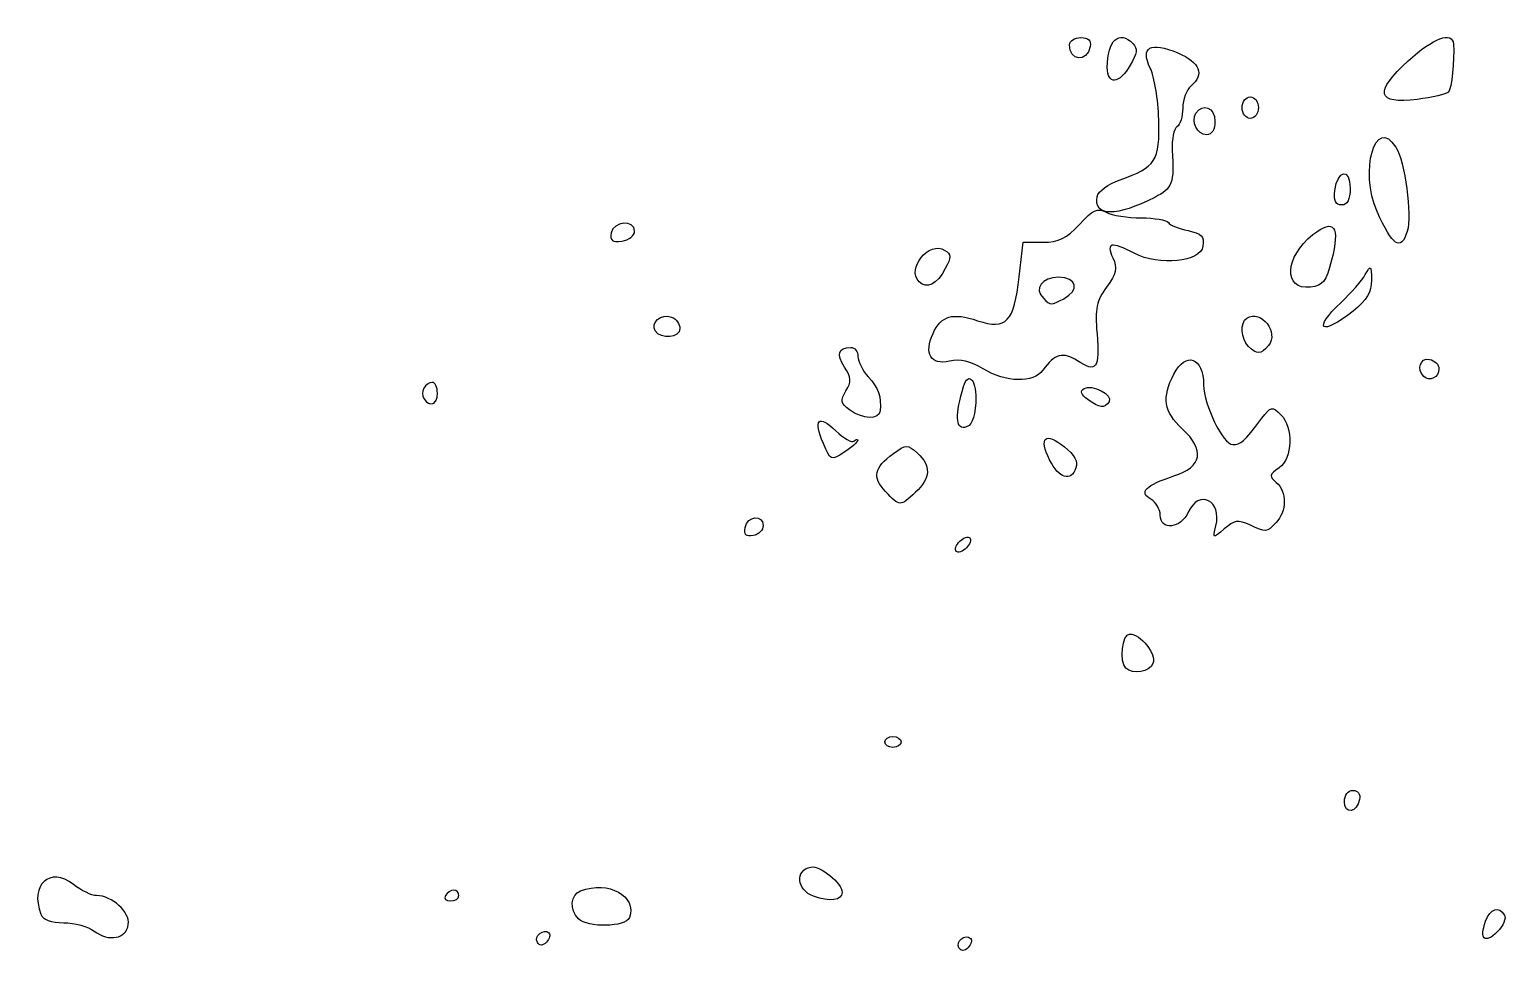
# Model space of a CAD drawing. Header units: centimetres. Extents: x -9.1 to 23.1, y -7.7 to 7.6.
# Drawn here: x -7.519 to -5.734, y 2.069 to 3.183 of the extents above; entities that cross this region are included whole.
import ezdxf

# ---------------------------------------------------------------- set-up
doc = ezdxf.new("R2010")
doc.units = ezdxf.units.CM
doc.header["$MEASUREMENT"] = 0
doc.layers.add('Layer 1', color=7, linetype='Continuous')

msp = doc.modelspace()

# ---------------------------------------------------------------- linework, layer by layer
at = {"layer": 'Layer 1'}
for points, knots in [([(-6.18887, 3.14014), (-6.18056, 3.15422), (-6.17974, 3.16051), (-6.1855, 3.16627), (-6.1855, 3.16627), (-6.20259, 3.18336), (-6.2166, 3.17035), (-6.2166, 3.1374), (-6.2166, 3.1374), (-6.2166, 3.11604), (-6.20227, 3.11746), (-6.18887, 3.14016), (-6.18887, 3.14016), (-6.18887, 3.14016), (-6.18887, 3.14014), (-6.18887, 3.14014)], [0, 0, 0, 0, 0.2, 0.2, 0.2, 0.2, 0.4, 0.4, 0.4, 0.4, 0.6, 0.6, 0.6, 0.6, 1, 1, 1, 1]), ([(-5.80432, 3.10758), (-5.80031, 3.11145), (-5.79665, 3.14633), (-5.79822, 3.1657), (-5.79822, 3.1657), (-5.79952, 3.18174), (-5.82224, 3.17335), (-5.85296, 3.1455), (-5.85296, 3.1455), (-5.89449, 3.10784), (-5.8909, 3.09247), (-5.84208, 3.09893), (-5.84208, 3.09893), (-5.82371, 3.10136), (-5.80671, 3.10526), (-5.80432, 3.10758)], [0, 0, 0, 0, 0.2, 0.2, 0.2, 0.2, 0.4, 0.4, 0.4, 0.4, 0.6, 0.6, 0.6, 0.6, 1, 1, 1, 1]), ([(-6.2373, 3.16276), (-6.23588, 3.1701), (-6.2396, 3.17365), (-6.24873, 3.17365), (-6.24873, 3.17365), (-6.25618, 3.17365), (-6.26227, 3.16974), (-6.26227, 3.16494), (-6.26227, 3.16494), (-6.26227, 3.14494), (-6.24111, 3.14309), (-6.2373, 3.16276)], [0, 0, 0, 0, 0.25, 0.25, 0.25, 0.25, 0.5, 0.5, 0.5, 0.5, 1, 1, 1, 1]), ([(-6.15928, 2.98047), (-6.13775, 2.99161), (-6.13563, 2.99728), (-6.13802, 3.03758), (-6.13802, 3.03758), (-6.13879, 3.05067), (-6.13627, 3.06333), (-6.1324, 3.06572), (-6.1324, 3.06572), (-6.12853, 3.06811), (-6.12538, 3.07834), (-6.12538, 3.08847), (-6.12538, 3.08847), (-6.12538, 3.0986), (-6.12097, 3.11054), (-6.11558, 3.11501), (-6.11558, 3.11501), (-6.09876, 3.12897), (-6.10458, 3.14384), (-6.13124, 3.15503), (-6.13124, 3.15503), (-6.16455, 3.16902), (-6.17703, 3.16217), (-6.16468, 3.1367), (-6.16468, 3.1367), (-6.15977, 3.12656), (-6.15514, 3.09857), (-6.1544, 3.0745), (-6.1544, 3.0745), (-6.15287, 3.02487), (-6.1582, 3.01655), (-6.20092, 3.00177), (-6.20092, 3.00177), (-6.21571, 2.99666), (-6.22758, 2.98795), (-6.22889, 2.98125), (-6.22889, 2.98125), (-6.23365, 2.95694), (-6.2054, 2.95662), (-6.15929, 2.98047), (-6.15929, 2.98047), (-6.15929, 2.98047), (-6.15928, 2.98047), (-6.15928, 2.98047)], [0, 0, 0, 0, 0.0833333, 0.0833333, 0.0833333, 0.0833333, 0.1666667, 0.1666667, 0.1666667, 0.1666667, 0.25, 0.25, 0.25, 0.25, 0.3333333, 0.3333333, 0.3333333, 0.3333333, 0.4166667, 0.4166667, 0.4166667, 0.4166667, 0.5, 0.5, 0.5, 0.5, 0.5833333, 0.5833333, 0.5833333, 0.5833333, 0.6666667, 0.6666667, 0.6666667, 0.6666667, 0.75, 0.75, 0.75, 0.75, 0.8333333, 0.8333333, 0.8333333, 0.8333333, 1, 1, 1, 1]), ([(-6.08645, 3.07256), (-6.08645, 3.08916), (-6.10132, 3.09527), (-6.1095, 3.08205), (-6.1095, 3.08205), (-6.11579, 3.07187), (-6.10789, 3.05624), (-6.09645, 3.05624), (-6.09645, 3.05624), (-6.09014, 3.05624), (-6.08645, 3.06226), (-6.08645, 3.07257), (-6.08645, 3.07257), (-6.08645, 3.07257), (-6.08645, 3.07256), (-6.08645, 3.07256)], [0, 0, 0, 0, 0.2, 0.2, 0.2, 0.2, 0.4, 0.4, 0.4, 0.4, 0.6, 0.6, 0.6, 0.6, 1, 1, 1, 1]), ([(-6.034, 3.08893), (-6.034, 3.09619), (-6.03835, 3.10199), (-6.0438, 3.10199), (-6.0438, 3.10199), (-6.04924, 3.10199), (-6.0536, 3.09619), (-6.0536, 3.08893), (-6.0536, 3.08893), (-6.0536, 3.08167), (-6.04925, 3.07587), (-6.0438, 3.07587), (-6.0438, 3.07587), (-6.03836, 3.07587), (-6.034, 3.08167), (-6.034, 3.08893)], [0, 0, 0, 0, 0.2, 0.2, 0.2, 0.2, 0.4, 0.4, 0.4, 0.4, 0.6, 0.6, 0.6, 0.6, 1, 1, 1, 1]), ([(-5.85409, 2.93937), (-5.84795, 2.95872), (-5.8568, 3.02398), (-5.86792, 3.04132), (-5.86792, 3.04132), (-5.89269, 3.07996), (-5.91212, 3.01249), (-5.89037, 2.96334), (-5.89037, 2.96334), (-5.8718, 2.92137), (-5.86188, 2.91481), (-5.85409, 2.93936), (-5.85409, 2.93936), (-5.85409, 2.93936), (-5.85409, 2.93937), (-5.85409, 2.93937)], [0, 0, 0, 0, 0.2, 0.2, 0.2, 0.2, 0.4, 0.4, 0.4, 0.4, 0.6, 0.6, 0.6, 0.6, 1, 1, 1, 1]), ([(-5.92308, 2.99145), (-5.92308, 3.01644), (-5.93846, 3.0142), (-5.94147, 2.98877), (-5.94147, 2.98877), (-5.94294, 2.9764), (-5.94056, 2.97131), (-5.93331, 2.97131), (-5.93331, 2.97131), (-5.92624, 2.97131), (-5.92308, 2.97752), (-5.92308, 2.99145)], [0, 0, 0, 0, 0.25, 0.25, 0.25, 0.25, 0.5, 0.5, 0.5, 0.5, 1, 1, 1, 1]), ([(-6.29445, 2.77152), (-6.2802, 2.79127), (-6.26991, 2.79406), (-6.25279, 2.78284), (-6.25279, 2.78284), (-6.22984, 2.7678), (-6.22559, 2.77364), (-6.22906, 2.81544), (-6.22906, 2.81544), (-6.23161, 2.84617), (-6.22972, 2.85537), (-6.21747, 2.87195), (-6.21747, 2.87195), (-6.20536, 2.88833), (-6.20406, 2.89444), (-6.20995, 2.90736), (-6.20995, 2.90736), (-6.21844, 2.926), (-6.21209, 2.92734), (-6.18402, 2.91283), (-6.18402, 2.91283), (-6.15373, 2.89717), (-6.10366, 2.90234), (-6.10095, 2.92141), (-6.10095, 2.92141), (-6.09925, 2.93336), (-6.1027, 2.93695), (-6.11905, 2.94022), (-6.11905, 2.94022), (-6.13016, 2.94244), (-6.14083, 2.94682), (-6.14276, 2.94994), (-6.14276, 2.94994), (-6.14469, 2.95307), (-6.15952, 2.95563), (-6.17571, 2.95563), (-6.17571, 2.95563), (-6.1919, 2.95563), (-6.21088, 2.95868), (-6.21788, 2.96245), (-6.21788, 2.96245), (-6.22846, 2.96811), (-6.23396, 2.96562), (-6.25034, 2.94775), (-6.25034, 2.94775), (-6.26585, 2.93083), (-6.27523, 2.92624), (-6.29428, 2.92624), (-6.29428, 2.92624), (-6.29428, 2.92624), (-6.31851, 2.92624), (-6.31851, 2.92624), (-6.31851, 2.92624), (-6.31851, 2.92624), (-6.32317, 2.88429), (-6.32317, 2.88429), (-6.32317, 2.88429), (-6.32924, 2.8297), (-6.33859, 2.81982), (-6.37334, 2.83129), (-6.37334, 2.83129), (-6.40405, 2.84143), (-6.41732, 2.83761), (-6.42726, 2.81581), (-6.42726, 2.81581), (-6.43845, 2.79126), (-6.43025, 2.77739), (-6.4075, 2.78239), (-6.4075, 2.78239), (-6.39433, 2.78527), (-6.38202, 2.78239), (-6.36667, 2.77314), (-6.36667, 2.77314), (-6.33916, 2.75637), (-6.30593, 2.75563), (-6.29445, 2.77153), (-6.29445, 2.77153), (-6.29445, 2.77153), (-6.29445, 2.77152), (-6.29445, 2.77152)], [0, 0, 0, 0, 0.047619, 0.047619, 0.047619, 0.047619, 0.0952381, 0.0952381, 0.0952381, 0.0952381, 0.1428571, 0.1428571, 0.1428571, 0.1428571, 0.1904762, 0.1904762, 0.1904762, 0.1904762, 0.2380952, 0.2380952, 0.2380952, 0.2380952, 0.2857143, 0.2857143, 0.2857143, 0.2857143, 0.3333333, 0.3333333, 0.3333333, 0.3333333, 0.3809524, 0.3809524, 0.3809524, 0.3809524, 0.4285714, 0.4285714, 0.4285714, 0.4285714, 0.4761905, 0.4761905, 0.4761905, 0.4761905, 0.5238095, 0.5238095, 0.5238095, 0.5238095, 0.5714286, 0.5714286, 0.5714286, 0.5714286, 0.6190476, 0.6190476, 0.6190476, 0.6190476, 0.6666667, 0.6666667, 0.6666667, 0.6666667, 0.7142857, 0.7142857, 0.7142857, 0.7142857, 0.7619048, 0.7619048, 0.7619048, 0.7619048, 0.8095238, 0.8095238, 0.8095238, 0.8095238, 0.8571429, 0.8571429, 0.8571429, 0.8571429, 0.9047619, 0.9047619, 0.9047619, 0.9047619, 1, 1, 1, 1]), ([(-6.81625, 2.93742), (-6.81348, 2.9518), (-6.788, 2.95375), (-6.788, 2.9396), (-6.788, 2.9396), (-6.788, 2.93421), (-6.79487, 2.92883), (-6.80328, 2.92764), (-6.80328, 2.92764), (-6.81513, 2.92595), (-6.81804, 2.92818), (-6.81625, 2.93743), (-6.81625, 2.93743), (-6.81625, 2.93743), (-6.81625, 2.93742), (-6.81625, 2.93742)], [0, 0, 0, 0, 0.2, 0.2, 0.2, 0.2, 0.4, 0.4, 0.4, 0.4, 0.6, 0.6, 0.6, 0.6, 1, 1, 1, 1]), ([(-5.94553, 2.90435), (-5.93502, 2.94573), (-5.94218, 2.95564), (-5.96799, 2.9354), (-5.96799, 2.9354), (-6.00237, 2.90845), (-6.00419, 2.86798), (-5.97085, 2.8719), (-5.97085, 2.8719), (-5.95591, 2.87367), (-5.95207, 2.87857), (-5.94553, 2.90434), (-5.94553, 2.90434), (-5.94553, 2.90434), (-5.94553, 2.90435), (-5.94553, 2.90435)], [0, 0, 0, 0, 0.2, 0.2, 0.2, 0.2, 0.4, 0.4, 0.4, 0.4, 0.6, 0.6, 0.6, 0.6, 1, 1, 1, 1]), ([(-6.41248, 2.89434), (-6.40507, 2.90819), (-6.40512, 2.91163), (-6.41285, 2.91639), (-6.41285, 2.91639), (-6.43212, 2.9283), (-6.45997, 2.89426), (-6.44401, 2.8783), (-6.44401, 2.8783), (-6.43476, 2.86905), (-6.42276, 2.87517), (-6.41249, 2.89434), (-6.41249, 2.89434), (-6.41249, 2.89434), (-6.41248, 2.89434), (-6.41248, 2.89434)], [0, 0, 0, 0, 0.2, 0.2, 0.2, 0.2, 0.4, 0.4, 0.4, 0.4, 0.6, 0.6, 0.6, 0.6, 1, 1, 1, 1]), ([(-5.91955, 2.84295), (-5.90273, 2.85637), (-5.89709, 2.86587), (-5.89724, 2.88051), (-5.89724, 2.88051), (-5.8974, 2.89841), (-5.89807, 2.89898), (-5.90474, 2.88704), (-5.90474, 2.88704), (-5.90875, 2.87986), (-5.92189, 2.86477), (-5.93393, 2.85351), (-5.93393, 2.85351), (-5.96925, 2.82048), (-5.95804, 2.81225), (-5.91956, 2.84296), (-5.91956, 2.84296), (-5.91956, 2.84296), (-5.91955, 2.84295), (-5.91955, 2.84295)], [0, 0, 0, 0, 0.1666667, 0.1666667, 0.1666667, 0.1666667, 0.3333333, 0.3333333, 0.3333333, 0.3333333, 0.5, 0.5, 0.5, 0.5, 0.6666667, 0.6666667, 0.6666667, 0.6666667, 1, 1, 1, 1]), ([(-6.2939, 2.85846), (-6.30571, 2.87027), (-6.29585, 2.88379), (-6.27542, 2.88379), (-6.27542, 2.88379), (-6.25338, 2.88379), (-6.24964, 2.86834), (-6.26916, 2.85789), (-6.26916, 2.85789), (-6.28482, 2.84951), (-6.28495, 2.84952), (-6.2939, 2.85847), (-6.2939, 2.85847), (-6.2939, 2.85847), (-6.2939, 2.85846), (-6.2939, 2.85846)], [0, 0, 0, 0, 0.2, 0.2, 0.2, 0.2, 0.4, 0.4, 0.4, 0.4, 0.6, 0.6, 0.6, 0.6, 1, 1, 1, 1]), ([(-6.73323, 2.82186), (-6.73323, 2.82736), (-6.73784, 2.83363), (-6.74347, 2.83579), (-6.74347, 2.83579), (-6.75575, 2.8405), (-6.76915, 2.82895), (-6.76298, 2.81896), (-6.76298, 2.81896), (-6.75633, 2.80819), (-6.73324, 2.81045), (-6.73324, 2.82188), (-6.73324, 2.82188), (-6.73324, 2.82188), (-6.73323, 2.82186), (-6.73323, 2.82186)], [0, 0, 0, 0, 0.2, 0.2, 0.2, 0.2, 0.4, 0.4, 0.4, 0.4, 0.6, 0.6, 0.6, 0.6, 1, 1, 1, 1]), ([(-6.02185, 2.80125), (-6.0087, 2.8171), (-6.03064, 2.84502), (-6.04788, 2.83437), (-6.04788, 2.83437), (-6.05633, 2.82915), (-6.05523, 2.80937), (-6.04599, 2.80012), (-6.04599, 2.80012), (-6.03588, 2.79001), (-6.031, 2.79024), (-6.02186, 2.80127), (-6.02186, 2.80127), (-6.02186, 2.80127), (-6.02185, 2.80125), (-6.02185, 2.80125)], [0, 0, 0, 0, 0.2, 0.2, 0.2, 0.2, 0.4, 0.4, 0.4, 0.4, 0.6, 0.6, 0.6, 0.6, 1, 1, 1, 1]), ([(-6.49112, 2.7223), (-6.48951, 2.73929), (-6.49342, 2.75048), (-6.50552, 2.76354), (-6.50552, 2.76354), (-6.51239, 2.77095), (-6.51802, 2.78198), (-6.51802, 2.78803), (-6.51802, 2.78803), (-6.51802, 2.79408), (-6.52194, 2.79904), (-6.52673, 2.79904), (-6.52673, 2.79904), (-6.5419, 2.79904), (-6.54451, 2.79076), (-6.53427, 2.77514), (-6.53427, 2.77514), (-6.52609, 2.76266), (-6.5258, 2.75762), (-6.53261, 2.74647), (-6.53261, 2.74647), (-6.53968, 2.73489), (-6.53905, 2.73158), (-6.5282, 2.72354), (-6.5282, 2.72354), (-6.5126, 2.71197), (-6.49216, 2.71129), (-6.49112, 2.7223)], [0, 0, 0, 0, 0.125, 0.125, 0.125, 0.125, 0.25, 0.25, 0.25, 0.25, 0.375, 0.375, 0.375, 0.375, 0.5, 0.5, 0.5, 0.5, 0.625, 0.625, 0.625, 0.625, 0.75, 0.75, 0.75, 0.75, 1, 1, 1, 1]), ([(-6.04451, 2.5845), (-6.02373, 2.57503), (-6.02492, 2.57493), (-6.01265, 2.58722), (-6.01265, 2.58722), (-5.9996, 2.60027), (-5.99943, 2.62516), (-6.01232, 2.63586), (-6.01232, 2.63586), (-6.0211, 2.64314), (-6.02072, 2.64519), (-6.00906, 2.65336), (-6.00906, 2.65336), (-5.99253, 2.66494), (-5.99128, 2.70208), (-6.00691, 2.71771), (-6.00691, 2.71771), (-6.0173, 2.7281), (-6.01868, 2.72783), (-6.02977, 2.71328), (-6.02977, 2.71328), (-6.05159, 2.68465), (-6.05512, 2.68147), (-6.06501, 2.68147), (-6.06501, 2.68147), (-6.07656, 2.68147), (-6.1, 2.72954), (-6.10021, 2.75364), (-6.10021, 2.75364), (-6.1005, 2.78722), (-6.12154, 2.79488), (-6.13611, 2.7667), (-6.13611, 2.7667), (-6.1509, 2.7381), (-6.14836, 2.7215), (-6.126, 2.70061), (-6.126, 2.70061), (-6.09818, 2.67463), (-6.10175, 2.65482), (-6.13628, 2.64356), (-6.13628, 2.64356), (-6.17029, 2.63246), (-6.17886, 2.62378), (-6.16404, 2.61542), (-6.16404, 2.61542), (-6.15775, 2.61188), (-6.15261, 2.60324), (-6.15261, 2.59623), (-6.15261, 2.59623), (-6.15261, 2.57724), (-6.12786, 2.57986), (-6.11877, 2.59981), (-6.11877, 2.59981), (-6.10587, 2.62811), (-6.07758, 2.61401), (-6.08534, 2.58314), (-6.08534, 2.58314), (-6.08934, 2.56722), (-6.0893, 2.56721), (-6.07524, 2.5796), (-6.07524, 2.5796), (-6.0634, 2.59006), (-6.05845, 2.59085), (-6.04452, 2.5845), (-6.04452, 2.5845), (-6.04452, 2.5845), (-6.04451, 2.5845), (-6.04451, 2.5845)], [0, 0, 0, 0, 0.0555556, 0.0555556, 0.0555556, 0.0555556, 0.1111111, 0.1111111, 0.1111111, 0.1111111, 0.1666667, 0.1666667, 0.1666667, 0.1666667, 0.2222222, 0.2222222, 0.2222222, 0.2222222, 0.2777778, 0.2777778, 0.2777778, 0.2777778, 0.3333333, 0.3333333, 0.3333333, 0.3333333, 0.3888889, 0.3888889, 0.3888889, 0.3888889, 0.4444444, 0.4444444, 0.4444444, 0.4444444, 0.5, 0.5, 0.5, 0.5, 0.5555556, 0.5555556, 0.5555556, 0.5555556, 0.6111111, 0.6111111, 0.6111111, 0.6111111, 0.6666667, 0.6666667, 0.6666667, 0.6666667, 0.7222222, 0.7222222, 0.7222222, 0.7222222, 0.7777778, 0.7777778, 0.7777778, 0.7777778, 0.8333333, 0.8333333, 0.8333333, 0.8333333, 0.8888889, 0.8888889, 0.8888889, 0.8888889, 1, 1, 1, 1]), ([(-5.81567, 2.77321), (-5.81567, 2.77825), (-5.82081, 2.78336), (-5.8271, 2.78457), (-5.8271, 2.78457), (-5.83836, 2.78675), (-5.84301, 2.77288), (-5.83404, 2.76391), (-5.83404, 2.76391), (-5.82719, 2.75706), (-5.81567, 2.76288), (-5.81567, 2.77321)], [0, 0, 0, 0, 0.25, 0.25, 0.25, 0.25, 0.5, 0.5, 0.5, 0.5, 1, 1, 1, 1]), ([(-6.37572, 2.73215), (-6.37385, 2.75794), (-6.38428, 2.77179), (-6.39043, 2.75169), (-6.39043, 2.75169), (-6.40058, 2.71849), (-6.40008, 2.70022), (-6.38909, 2.7023), (-6.38909, 2.7023), (-6.38083, 2.70386), (-6.37718, 2.71202), (-6.37572, 2.73216), (-6.37572, 2.73216), (-6.37572, 2.73216), (-6.37572, 2.73215), (-6.37572, 2.73215)], [0, 0, 0, 0, 0.2, 0.2, 0.2, 0.2, 0.4, 0.4, 0.4, 0.4, 0.6, 0.6, 0.6, 0.6, 1, 1, 1, 1]), ([(-7.04272, 2.73712), (-7.04748, 2.74482), (-7.0413, 2.75671), (-7.03254, 2.75671), (-7.03254, 2.75671), (-7.02916, 2.75671), (-7.02639, 2.75083), (-7.02639, 2.74365), (-7.02639, 2.74365), (-7.02639, 2.72987), (-7.03589, 2.72607), (-7.04272, 2.73712)], [0, 0, 0, 0, 0.25, 0.25, 0.25, 0.25, 0.5, 0.5, 0.5, 0.5, 1, 1, 1, 1]), ([(-6.21441, 2.7334), (-6.20935, 2.74159), (-6.23524, 2.75522), (-6.24472, 2.74936), (-6.24472, 2.74936), (-6.24974, 2.74627), (-6.24824, 2.74197), (-6.24007, 2.736), (-6.24007, 2.736), (-6.22585, 2.7256), (-6.21962, 2.72497), (-6.21441, 2.73341), (-6.21441, 2.73341), (-6.21441, 2.73341), (-6.21441, 2.7334), (-6.21441, 2.7334)], [0, 0, 0, 0, 0.2, 0.2, 0.2, 0.2, 0.4, 0.4, 0.4, 0.4, 0.6, 0.6, 0.6, 0.6, 1, 1, 1, 1]), ([(-6.51837, 2.68657), (-6.51837, 2.68855), (-6.52037, 2.68818), (-6.52282, 2.68571), (-6.52282, 2.68571), (-6.52527, 2.68328), (-6.53523, 2.68888), (-6.54496, 2.69822), (-6.54496, 2.69822), (-6.5661, 2.71848), (-6.57215, 2.71228), (-6.55985, 2.68297), (-6.55985, 2.68297), (-6.55108, 2.66206), (-6.55058, 2.66185), (-6.53464, 2.67229), (-6.53464, 2.67229), (-6.52569, 2.67815), (-6.51838, 2.68457), (-6.51838, 2.68655), (-6.51838, 2.68655), (-6.51838, 2.68655), (-6.51837, 2.68657), (-6.51837, 2.68657)], [0, 0, 0, 0, 0.1428571, 0.1428571, 0.1428571, 0.1428571, 0.2857143, 0.2857143, 0.2857143, 0.2857143, 0.4285714, 0.4285714, 0.4285714, 0.4285714, 0.5714286, 0.5714286, 0.5714286, 0.5714286, 0.7142857, 0.7142857, 0.7142857, 0.7142857, 1, 1, 1, 1]), ([(-6.25447, 2.65326), (-6.25163, 2.66067), (-6.25619, 2.66902), (-6.26847, 2.6789), (-6.26847, 2.6789), (-6.29149, 2.69742), (-6.29977, 2.69008), (-6.2863, 2.66308), (-6.2863, 2.66308), (-6.27495, 2.64033), (-6.26107, 2.63605), (-6.25447, 2.65327), (-6.25447, 2.65327), (-6.25447, 2.65327), (-6.25447, 2.65326), (-6.25447, 2.65326)], [0, 0, 0, 0, 0.2, 0.2, 0.2, 0.2, 0.4, 0.4, 0.4, 0.4, 0.6, 0.6, 0.6, 0.6, 1, 1, 1, 1]), ([(-6.44859, 2.62381), (-6.43016, 2.64113), (-6.42937, 2.65612), (-6.44611, 2.67127), (-6.44611, 2.67127), (-6.45816, 2.68218), (-6.45951, 2.68214), (-6.47522, 2.67065), (-6.47522, 2.67065), (-6.49883, 2.65338), (-6.50113, 2.64234), (-6.48477, 2.62492), (-6.48477, 2.62492), (-6.46722, 2.60624), (-6.46729, 2.60624), (-6.44859, 2.62381)], [0, 0, 0, 0, 0.2, 0.2, 0.2, 0.2, 0.4, 0.4, 0.4, 0.4, 0.6, 0.6, 0.6, 0.6, 1, 1, 1, 1]), ([(-6.63266, 2.58355), (-6.63266, 2.59755), (-6.65164, 2.59553), (-6.65439, 2.58124), (-6.65439, 2.58124), (-6.65607, 2.57251), (-6.65341, 2.56985), (-6.64468, 2.57153), (-6.64468, 2.57153), (-6.63807, 2.57281), (-6.63266, 2.57822), (-6.63266, 2.58355)], [0, 0, 0, 0, 0.25, 0.25, 0.25, 0.25, 0.5, 0.5, 0.5, 0.5, 1, 1, 1, 1]), ([(-6.38245, 2.56345), (-6.38082, 2.56835), (-6.38327, 2.5708), (-6.38816, 2.56916), (-6.38816, 2.56916), (-6.39287, 2.5676), (-6.39802, 2.56245), (-6.39959, 2.55773), (-6.39959, 2.55773), (-6.40122, 2.55283), (-6.39877, 2.55039), (-6.39388, 2.55202), (-6.39388, 2.55202), (-6.38916, 2.55358), (-6.38402, 2.55873), (-6.38245, 2.56345)], [0, 0, 0, 0, 0.2, 0.2, 0.2, 0.2, 0.4, 0.4, 0.4, 0.4, 0.6, 0.6, 0.6, 0.6, 1, 1, 1, 1]), ([(-6.16147, 2.41681), (-6.15711, 2.42818), (-6.17628, 2.45249), (-6.1896, 2.45249), (-6.1896, 2.45249), (-6.19865, 2.45249), (-6.20221, 2.4193), (-6.19403, 2.41113), (-6.19403, 2.41113), (-6.18598, 2.40308), (-6.16535, 2.40668), (-6.16147, 2.41682), (-6.16147, 2.41682), (-6.16147, 2.41682), (-6.16147, 2.41681), (-6.16147, 2.41681)], [0, 0, 0, 0, 0.2, 0.2, 0.2, 0.2, 0.4, 0.4, 0.4, 0.4, 0.6, 0.6, 0.6, 0.6, 1, 1, 1, 1]), ([(-6.46596, 2.322), (-6.46596, 2.32558), (-6.47037, 2.32853), (-6.47576, 2.32853), (-6.47576, 2.32853), (-6.48115, 2.32853), (-6.48556, 2.32561), (-6.48556, 2.322), (-6.48556, 2.322), (-6.48556, 2.31842), (-6.48115, 2.31547), (-6.47576, 2.31547), (-6.47576, 2.31547), (-6.47037, 2.31547), (-6.46596, 2.31839), (-6.46596, 2.322)], [0, 0, 0, 0, 0.2, 0.2, 0.2, 0.2, 0.4, 0.4, 0.4, 0.4, 0.6, 0.6, 0.6, 0.6, 1, 1, 1, 1]), ([(-5.91157, 2.25255), (-5.91032, 2.25899), (-5.91365, 2.26344), (-5.91973, 2.26344), (-5.91973, 2.26344), (-5.92579, 2.26344), (-5.93001, 2.25786), (-5.93001, 2.24983), (-5.93001, 2.24983), (-5.93001, 2.23391), (-5.91475, 2.23617), (-5.91157, 2.25255)], [0, 0, 0, 0, 0.25, 0.25, 0.25, 0.25, 0.5, 0.5, 0.5, 0.5, 1, 1, 1, 1]), ([(-7.44124, 2.09334), (-7.4484, 2.09875), (-7.46496, 2.10327), (-7.47805, 2.10339), (-7.47805, 2.10339), (-7.49358, 2.10339), (-7.50322, 2.10718), (-7.50581, 2.11393), (-7.50581, 2.11393), (-7.51942, 2.14939), (-7.49451, 2.17187), (-7.46626, 2.14965), (-7.46626, 2.14965), (-7.4569, 2.14228), (-7.44441, 2.13626), (-7.43851, 2.13626), (-7.43851, 2.13626), (-7.41971, 2.13626), (-7.39786, 2.11644), (-7.40001, 2.10134), (-7.40001, 2.10134), (-7.40248, 2.084), (-7.42348, 2.07993), (-7.44125, 2.09335), (-7.44125, 2.09335), (-7.44125, 2.09335), (-7.44124, 2.09334), (-7.44124, 2.09334)], [0, 0, 0, 0, 0.125, 0.125, 0.125, 0.125, 0.25, 0.25, 0.25, 0.25, 0.375, 0.375, 0.375, 0.375, 0.5, 0.5, 0.5, 0.5, 0.625, 0.625, 0.625, 0.625, 0.75, 0.75, 0.75, 0.75, 1, 1, 1, 1]), ([(-6.53706, 2.14014), (-6.53706, 2.15114), (-6.56399, 2.1729), (-6.57502, 2.1708), (-6.57502, 2.1708), (-6.59437, 2.16709), (-6.59205, 2.14296), (-6.57163, 2.13542), (-6.57163, 2.13542), (-6.55237, 2.12831), (-6.53706, 2.1304), (-6.53706, 2.14014)], [0, 0, 0, 0, 0.25, 0.25, 0.25, 0.25, 0.5, 0.5, 0.5, 0.5, 1, 1, 1, 1]), ([(-7.01665, 2.13625), (-7.01443, 2.13983), (-7.00985, 2.14278), (-7.00647, 2.14278), (-7.00647, 2.14278), (-7.00309, 2.14278), (-7.00032, 2.13986), (-7.00032, 2.13625), (-7.00032, 2.13625), (-7.00032, 2.13267), (-7.0049, 2.12972), (-7.0105, 2.12972), (-7.0105, 2.12972), (-7.0161, 2.12972), (-7.01887, 2.13264), (-7.01665, 2.13625)], [0, 0, 0, 0, 0.2, 0.2, 0.2, 0.2, 0.4, 0.4, 0.4, 0.4, 0.6, 0.6, 0.6, 0.6, 1, 1, 1, 1]), ([(-6.79438, 2.10957), (-6.7844, 2.13556), (-6.81964, 2.15497), (-6.85334, 2.14204), (-6.85334, 2.14204), (-6.86556, 2.13735), (-6.8669, 2.11919), (-6.85583, 2.10812), (-6.85583, 2.10812), (-6.84469, 2.09698), (-6.7988, 2.09806), (-6.79438, 2.10956), (-6.79438, 2.10956), (-6.79438, 2.10956), (-6.79438, 2.10957), (-6.79438, 2.10957)], [0, 0, 0, 0, 0.2, 0.2, 0.2, 0.2, 0.4, 0.4, 0.4, 0.4, 0.6, 0.6, 0.6, 0.6, 1, 1, 1, 1]), ([(-5.73655, 2.11268), (-5.74367, 2.1242), (-5.75327, 2.12103), (-5.75926, 2.10517), (-5.75926, 2.10517), (-5.76734, 2.08379), (-5.76024, 2.07736), (-5.74517, 2.09242), (-5.74517, 2.09242), (-5.73799, 2.0996), (-5.73411, 2.10872), (-5.73655, 2.11267), (-5.73655, 2.11267), (-5.73655, 2.11267), (-5.73655, 2.11268), (-5.73655, 2.11268)], [0, 0, 0, 0, 0.2, 0.2, 0.2, 0.2, 0.4, 0.4, 0.4, 0.4, 0.6, 0.6, 0.6, 0.6, 1, 1, 1, 1]), ([(-6.8915, 2.09103), (-6.89772, 2.09725), (-6.9102, 2.08716), (-6.90556, 2.07967), (-6.90556, 2.07967), (-6.9028, 2.07521), (-6.89915, 2.07532), (-6.89446, 2.08008), (-6.89446, 2.08008), (-6.89061, 2.08391), (-6.88928, 2.08888), (-6.8915, 2.0911), (-6.8915, 2.0911), (-6.8915, 2.0911), (-6.8915, 2.09103), (-6.8915, 2.09103)], [0, 0, 0, 0, 0.2, 0.2, 0.2, 0.2, 0.4, 0.4, 0.4, 0.4, 0.6, 0.6, 0.6, 0.6, 1, 1, 1, 1]), ([(-6.38189, 2.08451), (-6.38811, 2.09073), (-6.40059, 2.08064), (-6.39595, 2.07315), (-6.39595, 2.07315), (-6.39319, 2.06869), (-6.38954, 2.0688), (-6.38485, 2.07356), (-6.38485, 2.07356), (-6.381, 2.07739), (-6.37967, 2.08237), (-6.38189, 2.08458), (-6.38189, 2.08458), (-6.38189, 2.08458), (-6.38189, 2.08451), (-6.38189, 2.08451)], [0, 0, 0, 0, 0.2, 0.2, 0.2, 0.2, 0.4, 0.4, 0.4, 0.4, 0.6, 0.6, 0.6, 0.6, 1, 1, 1, 1])]:
    msp.add_open_spline(points, degree=3, knots=knots, dxfattribs=at)

doc.saveas('drawing.dxf')
